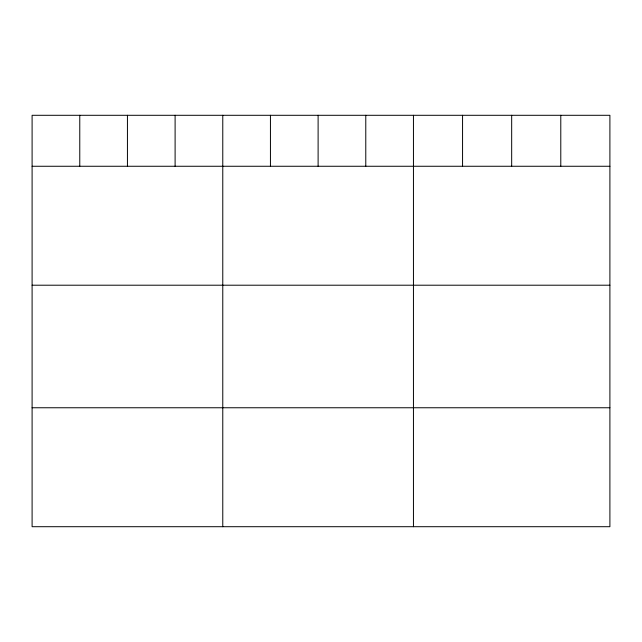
<?xml version="1.0" encoding="UTF-8"?>
<svg xmlns="http://www.w3.org/2000/svg" width="642" height="642" viewBox="0 0 642 642"><rect width="100%" height="100%" fill="white"/><g stroke="black" fill="none" stroke-linecap="round" stroke-linejoin="round"><path stroke-width="0.96" d="M609.9 166.262L609.9 526.705L32.1 526.705L32.1 115.295L609.9 115.295L609.9 166.262L32.1 166.262M32.1 285.208L609.9 285.208M32.1 407.758L609.9 407.758M560.787 115.295L560.787 166.262M511.674 115.295L511.674 166.262M462.561 115.295L462.561 166.262M413.448 115.295L413.448 526.705M365.779 115.295L365.779 166.262M318.111 115.295L318.111 166.262M270.442 115.295L270.442 166.262M222.774 115.295L222.774 526.705M175.105 115.295L175.105 166.262M127.437 115.295L127.437 166.262M79.769 115.295L79.769 166.262"/></g></svg>
